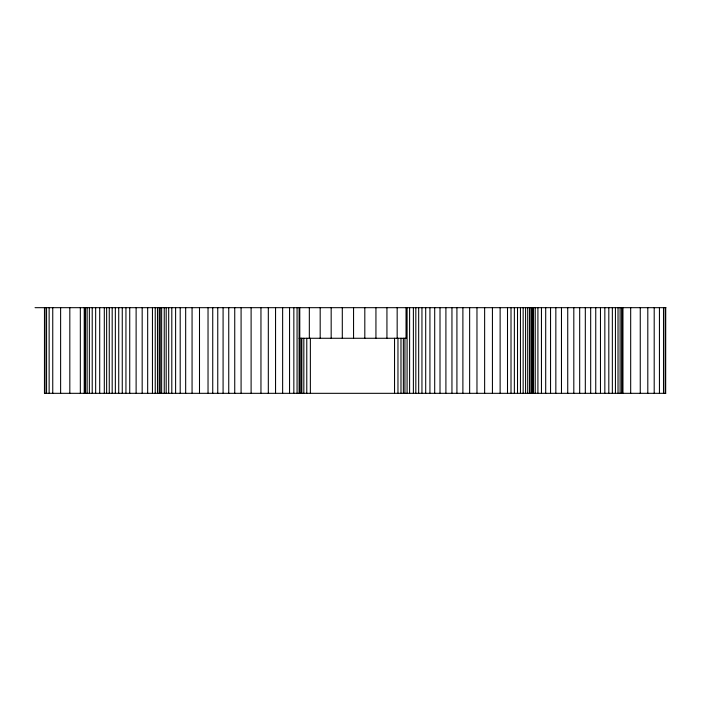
<?xml version="1.0" encoding="UTF-8"?>
<svg xmlns="http://www.w3.org/2000/svg" width="701" height="701" viewBox="0 0 701 701"><rect width="100%" height="100%" fill="white"/><g stroke="black" fill="none" stroke-linecap="round" stroke-linejoin="round"><path stroke-width="1.05" d="M35.05 307.678L665.95 307.678M299.108 338.268L406.168 338.268M665.748 393.322L44.461 393.322L44.478 307.678M665.722 307.678L665.67 393.322M665.17 307.678L665.17 393.322M663.514 307.678L663.514 393.322M659.439 307.678L659.439 393.322M654.199 307.678L654.199 393.322M647.803 307.678L647.803 393.322M640.258 307.678L640.258 393.322M630.681 307.678L630.681 393.322M622.874 307.678L622.874 393.322M622.558 307.678L622.558 393.322M621.621 307.678L621.621 393.322M620.105 307.678L620.105 393.322M618.028 307.678L618.028 393.322M615.434 307.678L615.434 393.322M612.35 307.678L612.35 393.322M608.81 307.678L608.81 393.322M604.84 307.678L604.84 393.322M600.477 307.678L600.477 393.322M595.745 307.678L595.745 393.322M590.68 307.678L590.68 393.322M585.317 307.678L585.317 393.322M579.683 307.678L579.683 393.322M573.812 307.678L573.812 393.322M567.731 307.678L567.731 393.322M561.475 307.678L561.475 393.322M555.84 307.678L555.84 393.322M550.548 307.678L550.548 393.322M545.702 307.678L545.702 393.322M541.452 307.678L541.452 393.322M537.912 307.678L537.912 393.322M535.231 307.678L535.231 393.322M533.522 307.678L533.522 393.322M532.926 307.678L532.926 393.322M532.699 307.678L532.699 393.322M532.033 307.678L532.033 393.322M530.964 307.678L530.964 393.322M529.509 307.678L529.509 393.322M527.713 307.678L527.713 393.322M525.584 307.678L525.584 393.322M523.156 307.678L523.156 393.322M520.457 307.678L520.457 393.322M517.513 307.678L517.513 393.322M514.359 307.678L514.359 393.322M511.011 307.678L511.011 393.322M507.506 307.678L507.506 393.322M500.128 307.678L500.128 393.322M492.426 307.678L492.426 393.322M484.636 307.678L484.636 393.322M476.969 307.678L476.969 393.322M469.644 307.678L469.644 393.322M462.888 307.678L462.888 393.322M456.921 307.678L456.921 393.322M451.952 307.678L451.952 393.322M445.906 307.678L445.906 393.322M440.009 307.678L440.009 393.322M434.699 307.678L434.699 393.322M429.932 307.678L429.932 393.322M425.7 307.678L425.7 393.322M421.949 307.678L421.949 393.322M418.672 307.678L418.672 393.322M415.824 307.678L415.824 393.322M413.388 307.678L413.388 393.322M409.603 307.678L409.603 393.322M407.088 307.678L407.088 393.322M406.037 307.678L406.037 338.268M404.924 338.268L404.924 393.322M403.373 338.268L403.373 393.322M400.981 338.268L400.981 393.322M397.966 338.268L397.966 393.322M397.169 307.678L397.169 338.268M394.54 338.268L394.54 393.322M386.934 307.678L386.934 338.268M375.938 307.678L375.938 338.268M364.809 307.678L364.809 338.268M353.558 307.678L353.558 338.268M342.298 307.678L342.298 338.268M331.17 307.678L331.17 338.268M320.182 307.678L320.182 338.268M310.368 338.268L310.368 393.322M309.334 307.678L309.334 338.268M306.775 338.268L306.775 393.322M303.831 338.268L303.831 393.322M301.842 338.268L301.842 393.322M301.115 338.268L301.115 393.322M299.835 393.322L299.765 307.678M299.108 307.678L299.108 393.322M297.066 307.678L297.066 393.322M293.842 307.678L293.842 393.322M289.557 307.678L289.557 393.322M282.634 307.678L282.634 393.322M275.554 307.678L275.554 393.322M268.317 307.678L268.317 393.322M260.956 307.678L260.956 393.322M251.107 307.678L251.107 393.322M241.083 307.678L241.083 393.322M234.739 307.678L234.739 393.322M228.745 307.678L228.745 393.322M223.084 307.678L223.084 393.322M217.757 307.678L217.757 393.322M212.736 307.678L212.736 393.322M208.031 307.678L208.031 393.322M199.496 307.678L199.496 393.322M192.065 307.678L192.065 393.322M185.669 307.678L185.669 393.322M180.201 307.678L180.201 393.322M175.609 307.678L175.609 393.322M171.798 307.678L171.798 393.322M168.687 307.678L168.687 393.322M166.19 307.678L166.19 393.322M164.244 307.678L164.244 393.322M161.642 307.678L161.642 393.322M160.231 307.678L160.231 393.322M159.153 307.678L159.153 393.322M157.48 307.678L157.48 393.322M155.236 307.678L155.236 393.322M152.45 307.678L152.45 393.322M147.674 307.678L147.674 393.322M142.172 307.678L142.172 393.322M136.117 307.678L136.117 393.322M129.729 307.678L129.729 393.322M125.943 307.678L125.943 393.322M122.263 307.678L122.263 393.322M118.723 307.678L118.723 393.322M115.35 307.678L115.35 393.322M112.186 307.678L112.186 393.322M109.268 307.678L109.268 393.322M106.631 307.678L106.631 393.322M104.309 307.678L104.309 393.322M99.7 307.678L99.7 393.322M95.66 307.678L95.66 393.322M92.217 307.678L92.217 393.322M89.369 307.678L89.369 393.322M87.143 307.678L87.143 393.322M85.531 307.678L85.531 393.322M84.567 307.678L84.567 393.322M84.234 307.678L84.234 393.322M80.335 307.678L80.335 393.322M69.82 307.678L69.82 393.322M60.619 307.678L60.619 393.322M52.75 307.678L52.75 393.322M49.14 307.678L49.14 393.322M46.555 307.678L46.555 393.322M44.995 307.678L44.995 393.322"/></g></svg>
